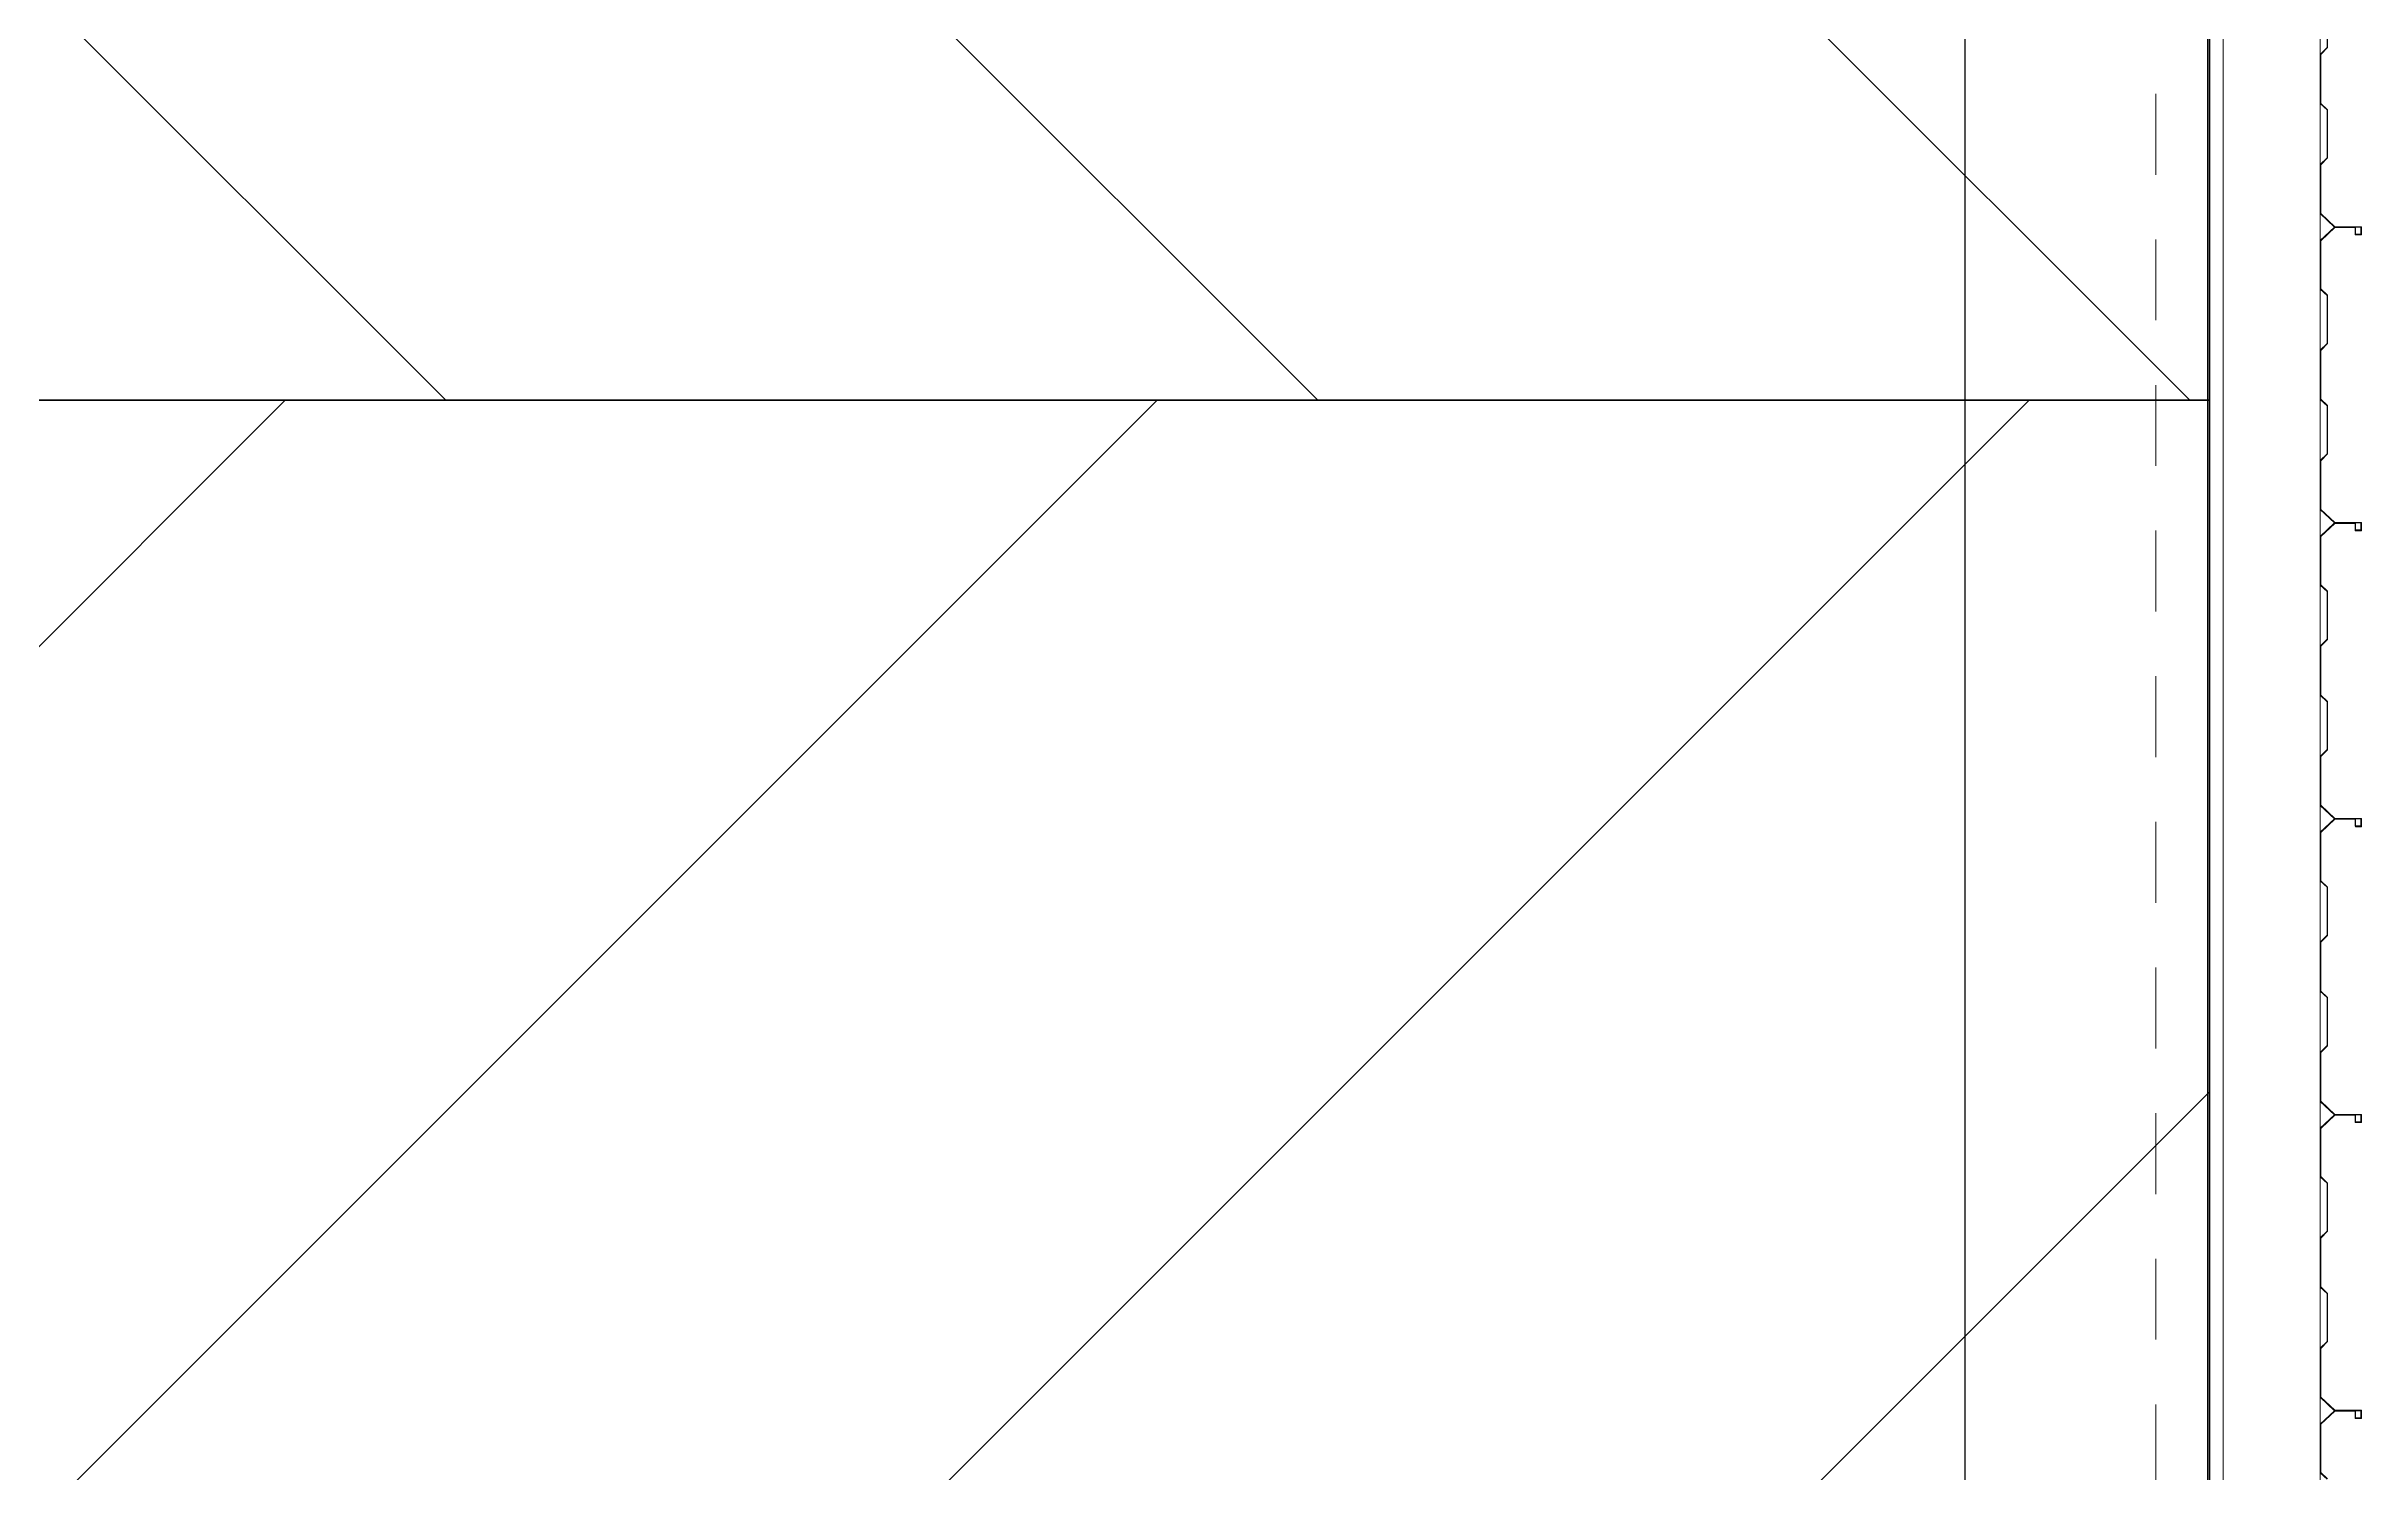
# Model space of a CAD drawing. Header units: metres. Extents: x 1.9 to 30.6, y -0.8 to 18.8.
# Drawn here: x 23.754 to 27.331, y 10.343 to 12.547 of the extents above; entities that cross this region are included whole.
import ezdxf

# ---------------------------------------------------------------- set-up
doc = ezdxf.new("R2010")
doc.units = ezdxf.units.M
doc.linetypes.add('Dash dot', pattern=[1.05, 0.5, -0.25, 0.05, -0.25])
doc.linetypes.add('Hidden', pattern=[0.2, 0.125, -0.075])
for name, color, linetype, lineweight in [('1', 7, 'Continuous', 18), ('A LARGUEROS', 7, 'Continuous', 9), ('A-EJES', 7, 'Continuous', 18), ('A-MURO', 7, 'Continuous', 25), ('G-IMPT', 7, 'Continuous', 18)]:
    doc.layers.add(name, color=color, linetype=linetype, lineweight=lineweight)
doc.layers.add('ATR-ACHURADO', color=9, linetype='Continuous')
doc.layers.add('ATR-AREAS', color=1, linetype='Continuous')
doc.styles.add('Arial', font='arial.ttf', dxfattribs={"height": 2e-05})

# ---------------------------------------------------------------- blocks, each defined once
blk = doc.blocks.new('MontenC-Calibre14-GMI 1 - MONTEN _C_ 10_ CAL14 CON CLIPS A COLUMNA-1601146-N_P_T_')
at = {"layer": 'A LARGUEROS', "linetype": 'Hidden', "lineweight": 5}
for p, q in [((-1.4369, 0.127), (-1.3424, 0.127)), ((-1.3424, 0.127), (-1.4369, 0.127)), ((-1.3424, 0.127), (-1.2665, 0.127)), ((-1.2665, 0.127), (-1.3424, 0.127)), ((-1.2665, 0.127), (-1.172, 0.127)), ((-1.172, 0.127), (-1.2665, 0.127)), ((-1.172, 0.127), (-1.0963, 0.127)), ((-1.0963, 0.127), (-1.172, 0.127)), ((-1.0963, 0.127), (-1.0548, 0.127)), ((-1.0548, 0.127), (-1.0963, 0.127)), ((-1.0548, 0.127), (-0.9797, 0.127)), ((-0.9797, 0.127), (-1.0548, 0.127)), ((-0.9797, 0.127), (-0.8852, 0.127)), ((-0.8852, 0.127), (-0.9797, 0.127)), ((-0.8852, 0.127), (-0.8093, 0.127)), ((-0.8093, 0.127), (-0.8852, 0.127)), ((-0.8093, 0.127), (-0.7148, 0.127)), ((-0.7148, 0.127), (-0.8093, 0.127)), ((-0.7148, 0.127), (-0.6391, 0.127)), ((-0.6391, 0.127), (-0.7148, 0.127)), ((-0.6391, 0.127), (-0.5976, 0.127)), ((-0.5976, 0.127), (-0.6391, 0.127)), ((-0.5976, 0.127), (-0.5225, 0.127)), ((-0.5225, 0.127), (-0.5976, 0.127)), ((-0.5225, 0.127), (-0.428, 0.127)), ((-0.428, 0.127), (-0.5225, 0.127)), ((-0.428, 0.127), (-0.3521, 0.127)), ((-0.3521, 0.127), (-0.428, 0.127)), ((-0.3521, 0.127), (-0.2576, 0.127)), ((-0.2576, 0.127), (-0.3521, 0.127)), ((-0.2576, 0.127), (-0.1819, 0.127)), ((-0.1819, 0.127), (-0.2576, 0.127)), ((-0.1819, 0.127), (-0.1404, 0.127)), ((-0.1404, 0.127), (-0.1819, 0.127)), ((-0.1404, 0.127), (-0.0653, 0.127)), ((-0.0653, 0.127), (-0.1404, 0.127)), ((-0.0653, 0.127), (0.0292, 0.127)), ((0.0292, 0.127), (-0.0653, 0.127)), ((0.0292, 0.127), (0.1051, 0.127)), ((0.1051, 0.127), (0.0292, 0.127)), ((0.1051, 0.127), (0.1996, 0.127)), ((0.1996, 0.127), (0.1051, 0.127)), ((0.1996, 0.127), (0.2753, 0.127)), ((0.2753, 0.127), (0.1996, 0.127)), ((0.2753, 0.127), (0.3168, 0.127)), ((0.3168, 0.127), (0.2753, 0.127)), ((0.3168, 0.127), (0.3919, 0.127)), ((0.3919, 0.127), (0.3168, 0.127)), ((0.3919, 0.127), (0.4864, 0.127)), ((0.4864, 0.127), (0.3919, 0.127)), ((0.4864, 0.127), (0.5623, 0.127)), ((0.5623, 0.127), (0.4864, 0.127)), ((0.5623, 0.127), (0.6568, 0.127)), ((0.6568, 0.127), (0.5623, 0.127)), ((0.6568, 0.127), (0.7325, 0.127)), ((0.7325, 0.127), (0.6568, 0.127)), ((0.7325, 0.127), (0.774, 0.127)), ((0.774, 0.127), (0.7325, 0.127)), ((0.774, 0.127), (0.8491, 0.127)), ((0.8491, 0.127), (0.774, 0.127)), ((0.8491, 0.127), (0.9436, 0.127)), ((0.9436, 0.127), (0.8491, 0.127)), ((3.1185, -0.127), (-3.2107, -0.127)), ((3.1185, -0.127), (-3.2107, -0.127))]:
    blk.add_line(p, q, dxfattribs=at)
blk = doc.blocks.new('MontenC-Calibre14-GMI 1 - MONTEN _C_ 10_ CAL14 CON CLIPS A COLUMNA-V27-N_P_T_')
at = {"layer": 'A LARGUEROS', "linetype": 'Hidden', "lineweight": 5}
for p, q in [((-1.4369, 0.127), (-1.3424, 0.127)), ((-1.3424, 0.127), (-1.4369, 0.127)), ((-1.3424, 0.127), (-1.2665, 0.127)), ((-1.2665, 0.127), (-1.3424, 0.127)), ((-1.2665, 0.127), (-1.172, 0.127)), ((-1.172, 0.127), (-1.2665, 0.127)), ((-1.172, 0.127), (-1.0963, 0.127)), ((-1.0963, 0.127), (-1.172, 0.127)), ((-1.0963, 0.127), (-1.0548, 0.127)), ((-1.0548, 0.127), (-1.0963, 0.127)), ((-1.0548, 0.127), (-0.9797, 0.127)), ((-0.9797, 0.127), (-1.0548, 0.127)), ((-0.9797, 0.127), (-0.8852, 0.127)), ((-0.8852, 0.127), (-0.9797, 0.127)), ((-0.8852, 0.127), (-0.8093, 0.127)), ((-0.8093, 0.127), (-0.8852, 0.127)), ((-0.8093, 0.127), (-0.7148, 0.127)), ((-0.7148, 0.127), (-0.8093, 0.127)), ((-0.7148, 0.127), (-0.6391, 0.127)), ((-0.6391, 0.127), (-0.7148, 0.127)), ((-0.6391, 0.127), (-0.5976, 0.127)), ((-0.5976, 0.127), (-0.6391, 0.127)), ((-0.5976, 0.127), (-0.5225, 0.127)), ((-0.5225, 0.127), (-0.5976, 0.127)), ((-0.5225, 0.127), (-0.428, 0.127)), ((-0.428, 0.127), (-0.5225, 0.127)), ((-0.428, 0.127), (-0.3521, 0.127)), ((-0.3521, 0.127), (-0.428, 0.127)), ((-0.3521, 0.127), (-0.2576, 0.127)), ((-0.2576, 0.127), (-0.3521, 0.127)), ((-0.2576, 0.127), (-0.1819, 0.127)), ((-0.1819, 0.127), (-0.2576, 0.127)), ((-0.1819, 0.127), (-0.1404, 0.127)), ((-0.1404, 0.127), (-0.1819, 0.127)), ((-0.1404, 0.127), (-0.0653, 0.127)), ((-0.0653, 0.127), (-0.1404, 0.127)), ((-0.0653, 0.127), (0.0292, 0.127)), ((0.0292, 0.127), (-0.0653, 0.127)), ((0.0292, 0.127), (0.1051, 0.127)), ((0.1051, 0.127), (0.0292, 0.127)), ((0.1051, 0.127), (0.1996, 0.127)), ((0.1996, 0.127), (0.1051, 0.127)), ((0.1996, 0.127), (0.2753, 0.127)), ((0.2753, 0.127), (0.1996, 0.127)), ((0.2753, 0.127), (0.3168, 0.127)), ((0.3168, 0.127), (0.2753, 0.127)), ((0.3168, 0.127), (0.3919, 0.127)), ((0.3919, 0.127), (0.3168, 0.127)), ((0.3919, 0.127), (0.4864, 0.127)), ((0.4864, 0.127), (0.3919, 0.127)), ((0.4864, 0.127), (0.5623, 0.127)), ((0.5623, 0.127), (0.4864, 0.127)), ((0.5623, 0.127), (0.6568, 0.127)), ((0.6568, 0.127), (0.5623, 0.127)), ((0.6568, 0.127), (0.7325, 0.127)), ((0.7325, 0.127), (0.6568, 0.127)), ((0.7325, 0.127), (0.774, 0.127)), ((0.774, 0.127), (0.7325, 0.127)), ((0.774, 0.127), (0.8491, 0.127)), ((0.8491, 0.127), (0.774, 0.127)), ((0.8491, 0.127), (0.9436, 0.127)), ((0.9436, 0.127), (0.8491, 0.127)), ((3.1185, -0.127), (-3.2107, -0.127)), ((3.1185, -0.127), (-3.2107, -0.127))]:
    blk.add_line(p, q, dxfattribs=at)
blk = doc.blocks.new('MontenC-Calibre14-GMI 1 - MONTEN _C_ 10_ CAL14 CON CLIPS A COLUMNA-1582412-N_P_T_')
at = {"layer": 'A LARGUEROS', "linetype": 'Hidden', "lineweight": 5}
for p, q in [((-0.6419, 0.127), (-0.5474, 0.127)), ((-0.5474, 0.127), (-0.6419, 0.127)), ((-0.5474, 0.127), (-0.4715, 0.127)), ((-0.4715, 0.127), (-0.5474, 0.127)), ((-0.4715, 0.127), (-0.377, 0.127)), ((-0.377, 0.127), (-0.4715, 0.127)), ((-0.377, 0.127), (-0.3013, 0.127)), ((-0.3013, 0.127), (-0.377, 0.127)), ((-0.3013, 0.127), (-0.2598, 0.127)), ((-0.2598, 0.127), (-0.3013, 0.127)), ((-0.2598, 0.127), (-0.1847, 0.127)), ((-0.1847, 0.127), (-0.2598, 0.127)), ((-0.1847, 0.127), (-0.0902, 0.127)), ((-0.0902, 0.127), (-0.1847, 0.127)), ((-0.0902, 0.127), (-0.0143, 0.127)), ((-0.0143, 0.127), (-0.0902, 0.127)), ((-0.0143, 0.127), (0.0802, 0.127)), ((0.0802, 0.127), (-0.0143, 0.127)), ((0.0802, 0.127), (0.1559, 0.127)), ((0.1559, 0.127), (0.0802, 0.127)), ((0.1559, 0.127), (0.1974, 0.127)), ((0.1974, 0.127), (0.1559, 0.127)), ((0.1974, 0.127), (0.2725, 0.127)), ((0.2725, 0.127), (0.1974, 0.127)), ((0.2725, 0.127), (0.367, 0.127)), ((0.367, 0.127), (0.2725, 0.127)), ((0.367, 0.127), (0.4429, 0.127)), ((0.4429, 0.127), (0.367, 0.127)), ((0.4429, 0.127), (0.5374, 0.127)), ((0.5374, 0.127), (0.4429, 0.127)), ((0.5374, 0.127), (0.6131, 0.127)), ((0.6131, 0.127), (0.5374, 0.127)), ((0.6131, 0.127), (0.6546, 0.127)), ((0.6546, 0.127), (0.6131, 0.127)), ((0.6546, 0.127), (0.7297, 0.127)), ((0.7297, 0.127), (0.6546, 0.127)), ((0.7297, 0.127), (0.8242, 0.127)), ((0.8242, 0.127), (0.7297, 0.127)), ((0.8242, 0.127), (0.9001, 0.127)), ((0.9001, 0.127), (0.8242, 0.127)), ((0.9001, 0.127), (0.9946, 0.127)), ((0.9946, 0.127), (0.9001, 0.127)), ((0.9946, 0.127), (1.0703, 0.127)), ((1.0703, 0.127), (0.9946, 0.127)), ((1.0703, 0.127), (1.1118, 0.127)), ((1.1118, 0.127), (1.0703, 0.127)), ((1.1118, 0.127), (1.1869, 0.127)), ((1.1869, 0.127), (1.1118, 0.127)), ((1.1869, 0.127), (1.2814, 0.127)), ((1.2814, 0.127), (1.1869, 0.127)), ((1.2814, 0.127), (1.3573, 0.127)), ((1.3573, 0.127), (1.2814, 0.127)), ((1.3573, 0.127), (1.4518, 0.127)), ((1.4518, 0.127), (1.3573, 0.127)), ((1.4518, 0.127), (1.5275, 0.127)), ((1.5275, 0.127), (1.4518, 0.127)), ((1.5275, 0.127), (1.569, 0.127)), ((1.569, 0.127), (1.5275, 0.127)), ((1.569, 0.127), (1.6441, 0.127)), ((1.6441, 0.127), (1.569, 0.127)), ((1.6441, 0.127), (1.7386, 0.127)), ((1.7386, 0.127), (1.6441, 0.127)), ((3.9135, -0.127), (-3.9361, -0.127)), ((3.9135, -0.127), (-3.9361, -0.127))]:
    blk.add_line(p, q, dxfattribs=at)
blk = doc.blocks.new('MontenC-Calibre14-GMI 1 - MONTEN _C_ 10_ CAL14 CON CLIPS A COLUMNA-1582444-N_P_T_')
at = {"layer": 'A LARGUEROS', "linetype": 'Hidden', "lineweight": 5}
for p, q in [((-0.7178, 0.127), (-0.6233, 0.127)), ((-0.6233, 0.127), (-0.7178, 0.127)), ((-0.6233, 0.127), (-0.5473, 0.127)), ((-0.5473, 0.127), (-0.6233, 0.127)), ((-0.5473, 0.127), (-0.4528, 0.127)), ((-0.4528, 0.127), (-0.5473, 0.127)), ((-0.4528, 0.127), (-0.3771, 0.127)), ((-0.3771, 0.127), (-0.4528, 0.127)), ((-0.3771, 0.127), (-0.3357, 0.127)), ((-0.3357, 0.127), (-0.3771, 0.127)), ((-0.3357, 0.127), (-0.2606, 0.127)), ((-0.2606, 0.127), (-0.3357, 0.127)), ((-0.2606, 0.127), (-0.1661, 0.127)), ((-0.1661, 0.127), (-0.2606, 0.127)), ((-0.1661, 0.127), (-0.0901, 0.127)), ((-0.0901, 0.127), (-0.1661, 0.127)), ((-0.0901, 0.127), (0.0044, 0.127)), ((0.0044, 0.127), (-0.0901, 0.127)), ((0.0044, 0.127), (0.0801, 0.127)), ((0.0801, 0.127), (0.0044, 0.127)), ((0.0801, 0.127), (0.1215, 0.127)), ((0.1215, 0.127), (0.0801, 0.127)), ((0.1215, 0.127), (0.1966, 0.127)), ((0.1966, 0.127), (0.1215, 0.127)), ((0.1966, 0.127), (0.2911, 0.127)), ((0.2911, 0.127), (0.1966, 0.127)), ((0.2911, 0.127), (0.3671, 0.127)), ((0.3671, 0.127), (0.2911, 0.127)), ((0.3671, 0.127), (0.4616, 0.127)), ((0.4616, 0.127), (0.3671, 0.127)), ((0.4616, 0.127), (0.5373, 0.127)), ((0.5373, 0.127), (0.4616, 0.127)), ((0.5373, 0.127), (0.5787, 0.127)), ((0.5787, 0.127), (0.5373, 0.127)), ((0.5787, 0.127), (0.6538, 0.127)), ((0.6538, 0.127), (0.5787, 0.127)), ((0.6538, 0.127), (0.7483, 0.127)), ((0.7483, 0.127), (0.6538, 0.127)), ((0.7483, 0.127), (0.8243, 0.127)), ((0.8243, 0.127), (0.7483, 0.127)), ((0.8243, 0.127), (0.9188, 0.127)), ((0.9188, 0.127), (0.8243, 0.127)), ((0.9188, 0.127), (0.9945, 0.127)), ((0.9945, 0.127), (0.9188, 0.127)), ((0.9945, 0.127), (1.0359, 0.127)), ((1.0359, 0.127), (0.9945, 0.127)), ((1.0359, 0.127), (1.111, 0.127)), ((1.111, 0.127), (1.0359, 0.127)), ((1.111, 0.127), (1.2055, 0.127)), ((1.2055, 0.127), (1.111, 0.127)), ((1.2055, 0.127), (1.2815, 0.127)), ((1.2815, 0.127), (1.2055, 0.127)), ((1.2815, 0.127), (1.376, 0.127)), ((1.376, 0.127), (1.2815, 0.127)), ((1.376, 0.127), (1.4517, 0.127)), ((1.4517, 0.127), (1.376, 0.127)), ((1.4517, 0.127), (1.4931, 0.127)), ((1.4931, 0.127), (1.4517, 0.127)), ((1.4931, 0.127), (1.5682, 0.127)), ((1.5682, 0.127), (1.4931, 0.127)), ((1.5682, 0.127), (1.6627, 0.127)), ((1.6627, 0.127), (1.5682, 0.127)), ((3.8376, -0.127), (-4.012, -0.127)), ((3.8376, -0.127), (-4.012, -0.127))]:
    blk.add_line(p, q, dxfattribs=at)
blk = doc.blocks.new('MontenC-Calibre14-GMI 1 - MONTEN _C_ 10_ CAL14 CON CLIPS A COLUMNA-1582504-N_P_T_')
at = {"layer": 'A LARGUEROS', "linetype": 'Hidden', "lineweight": 5}
for p, q in [((-0.7178, 0.127), (-0.6233, 0.127)), ((-0.6233, 0.127), (-0.7178, 0.127)), ((-0.6233, 0.127), (-0.5473, 0.127)), ((-0.5473, 0.127), (-0.6233, 0.127)), ((-0.5473, 0.127), (-0.4528, 0.127)), ((-0.4528, 0.127), (-0.5473, 0.127)), ((-0.4528, 0.127), (-0.3771, 0.127)), ((-0.3771, 0.127), (-0.4528, 0.127)), ((-0.3771, 0.127), (-0.3357, 0.127)), ((-0.3357, 0.127), (-0.3771, 0.127)), ((-0.3357, 0.127), (-0.2606, 0.127)), ((-0.2606, 0.127), (-0.3357, 0.127)), ((-0.2606, 0.127), (-0.1661, 0.127)), ((-0.1661, 0.127), (-0.2606, 0.127)), ((-0.1661, 0.127), (-0.0901, 0.127)), ((-0.0901, 0.127), (-0.1661, 0.127)), ((-0.0901, 0.127), (0.0044, 0.127)), ((0.0044, 0.127), (-0.0901, 0.127)), ((0.0044, 0.127), (0.0801, 0.127)), ((0.0801, 0.127), (0.0044, 0.127)), ((0.0801, 0.127), (0.1215, 0.127)), ((0.1215, 0.127), (0.0801, 0.127)), ((0.1215, 0.127), (0.1966, 0.127)), ((0.1966, 0.127), (0.1215, 0.127)), ((0.1966, 0.127), (0.2911, 0.127)), ((0.2911, 0.127), (0.1966, 0.127)), ((0.2911, 0.127), (0.3671, 0.127)), ((0.3671, 0.127), (0.2911, 0.127)), ((0.3671, 0.127), (0.4616, 0.127)), ((0.4616, 0.127), (0.3671, 0.127)), ((0.4616, 0.127), (0.5373, 0.127)), ((0.5373, 0.127), (0.4616, 0.127)), ((0.5373, 0.127), (0.5787, 0.127)), ((0.5787, 0.127), (0.5373, 0.127)), ((0.5787, 0.127), (0.6538, 0.127)), ((0.6538, 0.127), (0.5787, 0.127)), ((0.6538, 0.127), (0.7483, 0.127)), ((0.7483, 0.127), (0.6538, 0.127)), ((0.7483, 0.127), (0.8243, 0.127)), ((0.8243, 0.127), (0.7483, 0.127)), ((0.8243, 0.127), (0.9188, 0.127)), ((0.9188, 0.127), (0.8243, 0.127)), ((0.9188, 0.127), (0.9945, 0.127)), ((0.9945, 0.127), (0.9188, 0.127)), ((0.9945, 0.127), (1.0359, 0.127)), ((1.0359, 0.127), (0.9945, 0.127)), ((1.0359, 0.127), (1.111, 0.127)), ((1.111, 0.127), (1.0359, 0.127)), ((1.111, 0.127), (1.2055, 0.127)), ((1.2055, 0.127), (1.111, 0.127)), ((1.2055, 0.127), (1.2815, 0.127)), ((1.2815, 0.127), (1.2055, 0.127)), ((1.2815, 0.127), (1.376, 0.127)), ((1.376, 0.127), (1.2815, 0.127)), ((1.376, 0.127), (1.4517, 0.127)), ((1.4517, 0.127), (1.376, 0.127)), ((1.4517, 0.127), (1.4931, 0.127)), ((1.4931, 0.127), (1.4517, 0.127)), ((1.4931, 0.127), (1.5682, 0.127)), ((1.5682, 0.127), (1.4931, 0.127)), ((1.5682, 0.127), (1.6627, 0.127)), ((1.6627, 0.127), (1.5682, 0.127)), ((3.8376, -0.127), (-4.012, -0.127)), ((3.8376, -0.127), (-4.012, -0.127))]:
    blk.add_line(p, q, dxfattribs=at)
blk = doc.blocks.new('MontenC-Calibre14-GMI 1 - MONTEN _C_ 10_ CAL14 CON CLIPS A COLUMNA-1582571-N_P_T_')
at = {"layer": 'A LARGUEROS', "linetype": 'Hidden', "lineweight": 5}
for p, q in [((-0.7178, 0.127), (-0.6233, 0.127)), ((-0.6233, 0.127), (-0.7178, 0.127)), ((-0.5473, 0.127), (-0.6233, 0.127)), ((-0.5473, 0.127), (-0.4528, 0.127)), ((-0.4528, 0.127), (-0.5473, 0.127)), ((-0.3771, 0.127), (-0.4528, 0.127)), ((-0.3771, 0.127), (-0.3357, 0.127)), ((-0.3357, 0.127), (-0.3771, 0.127)), ((-0.2606, 0.127), (-0.3357, 0.127)), ((-0.2606, 0.127), (-0.1661, 0.127)), ((-0.1661, 0.127), (-0.2606, 0.127)), ((-0.0901, 0.127), (-0.1661, 0.127)), ((-0.0901, 0.127), (0.0044, 0.127)), ((0.0044, 0.127), (-0.0901, 0.127)), ((0.0801, 0.127), (0.0044, 0.127)), ((0.0801, 0.127), (0.1215, 0.127)), ((0.1215, 0.127), (0.0801, 0.127)), ((0.1966, 0.127), (0.1215, 0.127)), ((0.1966, 0.127), (0.2911, 0.127)), ((0.2911, 0.127), (0.1966, 0.127)), ((0.3671, 0.127), (0.2911, 0.127)), ((0.3671, 0.127), (0.4616, 0.127)), ((0.4616, 0.127), (0.3671, 0.127)), ((0.5373, 0.127), (0.4616, 0.127)), ((0.5373, 0.127), (0.5787, 0.127)), ((0.5787, 0.127), (0.5373, 0.127)), ((0.6538, 0.127), (0.5787, 0.127)), ((0.6538, 0.127), (0.7483, 0.127)), ((0.7483, 0.127), (0.6538, 0.127)), ((0.8243, 0.127), (0.7483, 0.127)), ((0.8243, 0.127), (0.9188, 0.127)), ((0.9188, 0.127), (0.8243, 0.127)), ((0.9945, 0.127), (0.9188, 0.127)), ((0.9945, 0.127), (1.0359, 0.127)), ((1.0359, 0.127), (0.9945, 0.127)), ((1.111, 0.127), (1.0359, 0.127)), ((1.111, 0.127), (1.2055, 0.127)), ((1.2055, 0.127), (1.111, 0.127)), ((1.2815, 0.127), (1.2055, 0.127)), ((1.2815, 0.127), (1.376, 0.127)), ((1.376, 0.127), (1.2815, 0.127)), ((1.4517, 0.127), (1.376, 0.127)), ((1.4517, 0.127), (1.4931, 0.127)), ((1.4931, 0.127), (1.4517, 0.127)), ((1.5682, 0.127), (1.4931, 0.127)), ((1.5682, 0.127), (1.6627, 0.127)), ((1.6627, 0.127), (1.5682, 0.127)), ((3.8376, -0.127), (-4.0154, -0.127)), ((3.8376, -0.127), (-4.0154, -0.127))]:
    blk.add_line(p, q, dxfattribs=at)
blk = doc.blocks.new('Lamina_Laminación_KR18 - Lamina_Laminación_KR18-V98-N_P_T_')
at = {"layer": 'G-IMPT', "color": 3, "true_color": 0x00ff00, "insert": (-0.1592, -0.0244), "char_height": 0.00002, "width": 0.0000837, "attachment_point": 2, "line_spacing_factor": 0.941778, "style": 'Arial'}
blk.add_mtext('45,72', dxfattribs=at)
at = {"layer": 'G-IMPT', "color": 3, "true_color": 0x00ff00, "insert": (-0.1589, -0.0245), "char_height": 0.00002, "width": 0.0000465, "attachment_point": 2, "rotation": 90, "line_spacing_factor": 0.941778, "style": 'Arial'}
blk.add_mtext('6,4', dxfattribs=at)
blk = doc.blocks.new('Lamina_Laminación_KR18 - Lamina_Laminación_KR18-V99-N_P_T_')
at = {"layer": 'G-IMPT', "color": 3, "true_color": 0x00ff00, "insert": (-0.1592, -0.0244), "char_height": 0.00002, "width": 0.0000837, "attachment_point": 2, "line_spacing_factor": 0.941778, "style": 'Arial'}
blk.add_mtext('45,72', dxfattribs=at)
at = {"layer": 'G-IMPT', "color": 3, "true_color": 0x00ff00, "insert": (-0.1589, -0.0245), "char_height": 0.00002, "width": 0.0000465, "attachment_point": 2, "rotation": 90, "line_spacing_factor": 0.941778, "style": 'Arial'}
blk.add_mtext('6,4', dxfattribs=at)
blk = doc.blocks.new('Lamina_Laminación_KR18 - Lamina_Laminación_KR18-V100-N_P_T_')
at = {"layer": 'G-IMPT', "color": 3, "true_color": 0x00ff00, "insert": (-0.1592, -0.0244), "char_height": 0.00002, "width": 0.0000837, "attachment_point": 2, "line_spacing_factor": 0.941778, "style": 'Arial'}
blk.add_mtext('45,72', dxfattribs=at)
at = {"layer": 'G-IMPT', "color": 3, "true_color": 0x00ff00, "insert": (-0.1589, -0.0245), "char_height": 0.00002, "width": 0.0000465, "attachment_point": 2, "rotation": 90, "line_spacing_factor": 0.941778, "style": 'Arial'}
blk.add_mtext('6,4', dxfattribs=at)
blk = doc.blocks.new('Lamina_Laminación_KR18 - Lamina_Laminación_KR18-V101-N_P_T_')
at = {"layer": 'G-IMPT', "color": 3, "true_color": 0x00ff00, "insert": (-0.1592, -0.0244), "char_height": 0.00002, "width": 0.0000837, "attachment_point": 2, "line_spacing_factor": 0.941778, "style": 'Arial'}
blk.add_mtext('45,72', dxfattribs=at)
at = {"layer": 'G-IMPT', "color": 3, "true_color": 0x00ff00, "insert": (-0.1589, -0.0245), "char_height": 0.00002, "width": 0.0000465, "attachment_point": 2, "rotation": 90, "line_spacing_factor": 0.941778, "style": 'Arial'}
blk.add_mtext('6,4', dxfattribs=at)
blk = doc.blocks.new('Lamina_Laminación_KR18 - Lamina_Laminación_KR18-V102-N_P_T_')
at = {"layer": 'G-IMPT', "color": 3, "true_color": 0x00ff00, "insert": (-0.1592, -0.0244), "char_height": 0.00002, "width": 0.0000837, "attachment_point": 2, "line_spacing_factor": 0.941778, "style": 'Arial'}
blk.add_mtext('45,72', dxfattribs=at)
at = {"layer": 'G-IMPT', "color": 3, "true_color": 0x00ff00, "insert": (-0.1589, -0.0245), "char_height": 0.00002, "width": 0.0000465, "attachment_point": 2, "rotation": 90, "line_spacing_factor": 0.941778, "style": 'Arial'}
blk.add_mtext('6,4', dxfattribs=at)

msp = doc.modelspace()

# ---------------------------------------------------------------- hatches: boundary and pattern name
at = {"layer": 'ATR-ACHURADO'}
h = msp.add_hatch(dxfattribs=at)
h.set_pattern_fill('ANSI31', scale=0.3, angle=90)
h.paths.add_polyline_path([(22.056, 12), (27.096, 12), (27.096, 16), (22.056, 16)])
h = msp.add_hatch(dxfattribs=at)
h.set_pattern_fill('ANSI31', scale=0.3)
h.paths.add_polyline_path([(22.056, 4), (27.096, 4), (27.096, 12), (22.056, 12)])

# ---------------------------------------------------------------- linework, layer by layer
at = {"color": 6}
for points in [[(17.016, 16), (27.0929, 16), (27.0929, 0)], [(26.7179, 16), (26.7179, 0)]]:
    msp.add_lwpolyline(points, dxfattribs=at)
at = {"layer": '1'}
for p, q in [((27.2775, 12.619), (27.2775, 12.545)), ((27.2781, 12.5448), (27.2781, 12.6193)), ((27.2775, 12.545), (27.2668, 12.5344)), ((27.2668, 12.5344), (27.2668, 12.4585)), ((27.2675, 12.5342), (27.2781, 12.5448)), ((27.2675, 12.4587), (27.2675, 12.5342)), ((27.2668, 12.4585), (27.2775, 12.4486)), ((27.2781, 12.4488), (27.2675, 12.4587)), ((27.2775, 12.4486), (27.2775, 12.3746)), ((27.2781, 12.3743), (27.2781, 12.4488)), ((27.2775, 12.3746), (27.2668, 12.364)), ((27.2668, 12.364), (27.2668, 12.2883)), ((27.2675, 12.3637), (27.2781, 12.3743)), ((27.2675, 12.2885), (27.2675, 12.3637)), ((27.2668, 12.2883), (27.2891, 12.2675)), ((27.2893, 12.2681), (27.2675, 12.2885)), ((27.3308, 12.2681), (27.2893, 12.2681)), ((27.3302, 12.2675), (27.3296, 12.2669)), ((27.3302, 12.2561), (27.3302, 12.2675)), ((27.3308, 12.2555), (27.3308, 12.2681)), ((27.2891, 12.2675), (27.2668, 12.2468)), ((27.2668, 12.2468), (27.2668, 12.1717)), ((27.2675, 12.2465), (27.2893, 12.2669)), ((27.2675, 12.172), (27.2675, 12.2465)), ((27.3212, 12.2675), (27.2891, 12.2675)), ((27.2891, 12.2675), (27.3302, 12.2675)), ((27.2893, 12.2669), (27.3206, 12.2669)), ((27.3206, 12.2669), (27.3206, 12.2561)), ((27.3206, 12.2561), (27.3302, 12.2561)), ((27.3302, 12.2561), (27.3206, 12.2561)), ((27.3206, 12.2561), (27.3212, 12.2555)), ((27.3212, 12.2567), (27.3212, 12.2675)), ((27.3296, 12.2567), (27.3212, 12.2567)), ((27.3212, 12.2555), (27.3308, 12.2555)), ((27.3296, 12.2669), (27.3296, 12.2567)), ((27.3302, 12.2675), (27.3302, 12.2561)), ((27.2668, 12.1717), (27.2775, 12.1618)), ((27.2781, 12.1621), (27.2675, 12.172)), ((27.2775, 12.1618), (27.2775, 12.0878)), ((27.2781, 12.0876), (27.2781, 12.1621)), ((27.2775, 12.0878), (27.2668, 12.0772)), ((27.2668, 12.0772), (27.2668, 12.0013)), ((27.2675, 12.077), (27.2781, 12.0876)), ((27.2675, 12.0015), (27.2675, 12.077)), ((27.2668, 12.0013), (27.2775, 11.9914)), ((27.2781, 11.9916), (27.2675, 12.0015)), ((27.2775, 11.9914), (27.2775, 11.9174)), ((27.2781, 11.9171), (27.2781, 11.9916)), ((27.2775, 11.9174), (27.2668, 11.9068)), ((27.2675, 11.9065), (27.2781, 11.9171)), ((27.2668, 11.9068), (27.2668, 11.8311)), ((27.2675, 11.8313), (27.2675, 11.9065)), ((27.2668, 11.8311), (27.2891, 11.8103)), ((27.2891, 11.8103), (27.2668, 11.7896)), ((27.2893, 11.8109), (27.2675, 11.8313)), ((27.2675, 11.7893), (27.2893, 11.8097)), ((27.3212, 11.8103), (27.2891, 11.8103)), ((27.2891, 11.8103), (27.3302, 11.8103)), ((27.3308, 11.8109), (27.2893, 11.8109)), ((27.2893, 11.8097), (27.3206, 11.8097)), ((27.3206, 11.8097), (27.3206, 11.7989)), ((27.3212, 11.7995), (27.3212, 11.8103)), ((27.3302, 11.8103), (27.3296, 11.8097)), ((27.3296, 11.8097), (27.3296, 11.7995)), ((27.3302, 11.7989), (27.3302, 11.8103)), ((27.3302, 11.8103), (27.3302, 11.7989)), ((27.3308, 11.7983), (27.3308, 11.8109)), ((27.2668, 11.7896), (27.2668, 11.7145)), ((27.2675, 11.7148), (27.2675, 11.7893)), ((27.3206, 11.7989), (27.3302, 11.7989)), ((27.3302, 11.7989), (27.3206, 11.7989)), ((27.3206, 11.7989), (27.3212, 11.7983)), ((27.3296, 11.7995), (27.3212, 11.7995)), ((27.3212, 11.7983), (27.3308, 11.7983)), ((27.2668, 11.7145), (27.2775, 11.7046)), ((27.2781, 11.7049), (27.2675, 11.7148)), ((27.2775, 11.7046), (27.2775, 11.6306)), ((27.2781, 11.6304), (27.2781, 11.7049)), ((27.2775, 11.6306), (27.2668, 11.62)), ((27.2675, 11.6198), (27.2781, 11.6304)), ((27.2668, 11.62), (27.2668, 11.5441)), ((27.2675, 11.5443), (27.2675, 11.6198)), ((27.2668, 11.5441), (27.2775, 11.5342)), ((27.2781, 11.5344), (27.2675, 11.5443)), ((27.2775, 11.5342), (27.2775, 11.4602)), ((27.2781, 11.4599), (27.2781, 11.5344)), ((27.2775, 11.4602), (27.2668, 11.4496)), ((27.2668, 11.4496), (27.2668, 11.3739)), ((27.2675, 11.4493), (27.2781, 11.4599)), ((27.2675, 11.3741), (27.2675, 11.4493)), ((27.2668, 11.3739), (27.2891, 11.3531)), ((27.2893, 11.3537), (27.2675, 11.3741)), ((27.2891, 11.3531), (27.2668, 11.3324)), ((27.2675, 11.3321), (27.2893, 11.3525)), ((27.3212, 11.3531), (27.2891, 11.3531)), ((27.2891, 11.3531), (27.3302, 11.3531)), ((27.3308, 11.3537), (27.2893, 11.3537)), ((27.2893, 11.3525), (27.3206, 11.3525)), ((27.3206, 11.3525), (27.3206, 11.3417)), ((27.3206, 11.3417), (27.3302, 11.3417)), ((27.3302, 11.3417), (27.3206, 11.3417)), ((27.3206, 11.3417), (27.3212, 11.3411)), ((27.3212, 11.3423), (27.3212, 11.3531)), ((27.3296, 11.3423), (27.3212, 11.3423)), ((27.3212, 11.3411), (27.3308, 11.3411)), ((27.3302, 11.3531), (27.3296, 11.3525)), ((27.3296, 11.3525), (27.3296, 11.3423)), ((27.3302, 11.3417), (27.3302, 11.3531)), ((27.3302, 11.3531), (27.3302, 11.3417)), ((27.3308, 11.3411), (27.3308, 11.3537)), ((27.2668, 11.3324), (27.2668, 11.2573)), ((27.2675, 11.2576), (27.2675, 11.3321)), ((27.2668, 11.2573), (27.2775, 11.2474)), ((27.2781, 11.2477), (27.2675, 11.2576)), ((27.2775, 11.2474), (27.2775, 11.1734)), ((27.2781, 11.1732), (27.2781, 11.2477)), ((27.2775, 11.1734), (27.2668, 11.1628)), ((27.2668, 11.1628), (27.2668, 11.0869)), ((27.2675, 11.1626), (27.2781, 11.1732)), ((27.2675, 11.0871), (27.2675, 11.1626)), ((27.2668, 11.0869), (27.2775, 11.077)), ((27.2781, 11.0772), (27.2675, 11.0871)), ((27.2775, 11.077), (27.2775, 11.003)), ((27.2781, 11.0027), (27.2781, 11.0772)), ((27.2775, 11.003), (27.2668, 10.9924)), ((27.2668, 10.9924), (27.2668, 10.9167)), ((27.2675, 10.9921), (27.2781, 11.0027)), ((27.2675, 10.9169), (27.2675, 10.9921)), ((27.2668, 10.9167), (27.2891, 10.8959)), ((27.2893, 10.8965), (27.2675, 10.9169)), ((27.2891, 10.8959), (27.2668, 10.8752)), ((27.2668, 10.8752), (27.2668, 10.8001)), ((27.2675, 10.8749), (27.2893, 10.8953)), ((27.2675, 10.8004), (27.2675, 10.8749)), ((27.3212, 10.8959), (27.2891, 10.8959)), ((27.2891, 10.8959), (27.3302, 10.8959)), ((27.3308, 10.8965), (27.2893, 10.8965)), ((27.2893, 10.8953), (27.3206, 10.8953)), ((27.3206, 10.8953), (27.3206, 10.8845)), ((27.3206, 10.8845), (27.3302, 10.8845)), ((27.3302, 10.8845), (27.3206, 10.8845)), ((27.3206, 10.8845), (27.3212, 10.8839)), ((27.3212, 10.8851), (27.3212, 10.8959)), ((27.3296, 10.8851), (27.3212, 10.8851)), ((27.3212, 10.8839), (27.3308, 10.8839)), ((27.3302, 10.8959), (27.3296, 10.8953)), ((27.3296, 10.8953), (27.3296, 10.8851)), ((27.3302, 10.8845), (27.3302, 10.8959)), ((27.3302, 10.8959), (27.3302, 10.8845)), ((27.3308, 10.8839), (27.3308, 10.8965)), ((27.2668, 10.8001), (27.2775, 10.7902)), ((27.2781, 10.7905), (27.2675, 10.8004)), ((27.2775, 10.7902), (27.2775, 10.7162)), ((27.2781, 10.716), (27.2781, 10.7905)), ((27.2775, 10.7162), (27.2668, 10.7056)), ((27.2668, 10.7056), (27.2668, 10.6297)), ((27.2675, 10.7054), (27.2781, 10.716)), ((27.2675, 10.6299), (27.2675, 10.7054)), ((27.2668, 10.6297), (27.2775, 10.6198)), ((27.2781, 10.62), (27.2675, 10.6299)), ((27.2775, 10.6198), (27.2775, 10.5458)), ((27.2781, 10.5455), (27.2781, 10.62)), ((27.2775, 10.5458), (27.2668, 10.5352)), ((27.2668, 10.5352), (27.2668, 10.4595)), ((27.2675, 10.5349), (27.2781, 10.5455)), ((27.2675, 10.4597), (27.2675, 10.5349)), ((27.2668, 10.4595), (27.2891, 10.4387)), ((27.2893, 10.4393), (27.2675, 10.4597)), ((27.2891, 10.4387), (27.2668, 10.418)), ((27.2668, 10.418), (27.2668, 10.3429)), ((27.2675, 10.4177), (27.2893, 10.4381)), ((27.2675, 10.3432), (27.2675, 10.4177)), ((27.3212, 10.4387), (27.2891, 10.4387)), ((27.2891, 10.4387), (27.3302, 10.4387)), ((27.3308, 10.4393), (27.2893, 10.4393)), ((27.2893, 10.4381), (27.3206, 10.4381)), ((27.3206, 10.4381), (27.3206, 10.4273)), ((27.3206, 10.4273), (27.3302, 10.4273)), ((27.3302, 10.4273), (27.3206, 10.4273)), ((27.3206, 10.4273), (27.3212, 10.4267)), ((27.3212, 10.4279), (27.3212, 10.4387)), ((27.3296, 10.4279), (27.3212, 10.4279)), ((27.3212, 10.4267), (27.3308, 10.4267)), ((27.3302, 10.4387), (27.3296, 10.4381)), ((27.3296, 10.4381), (27.3296, 10.4279)), ((27.3302, 10.4273), (27.3302, 10.4387)), ((27.3302, 10.4387), (27.3302, 10.4273)), ((27.3308, 10.4267), (27.3308, 10.4393)), ((27.2668, 10.3429), (27.2775, 10.333)), ((27.2781, 10.3333), (27.2675, 10.3432))]:
    msp.add_line(p, q, dxfattribs=at)
at = {"layer": 'A-EJES', "color": 253, "linetype": 'Dash dot', "true_color": 0xaaaaaa}
msp.add_line((27.0929, 17.24), (27.0929, 8.6083), dxfattribs=at)
at = {"layer": 'A-MURO', "color": 9, "lineweight": 18, "true_color": 0xc0c0c0}
for p, q in [((27.1168, 8.0635), (27.1168, 14.5045)), ((27.2668, 12.704), (27.2668, 8.0735))]:
    msp.add_line(p, q, dxfattribs=at)
at = {"layer": 'ATR-AREAS', "lineweight": 35}
for points in [[(22.056, 12), (27.096, 12), (27.096, 16), (22.056, 16)], [(22.056, 4), (27.096, 4), (27.096, 12), (22.056, 12)]]:
    msp.add_lwpolyline(points, close=True, dxfattribs=at)

# ---------------------------------------------------------------- block references
at = {"layer": 'A LARGUEROS', "linetype": 'Hidden', "lineweight": 5, "rotation": 269.9999999999999}
for name, p in [('MontenC-Calibre14-GMI 1 - MONTEN _C_ 10_ CAL14 CON CLIPS A COLUMNA-1582412-N_P_T_', (27.1398, 11.987)), ('MontenC-Calibre14-GMI 1 - MONTEN _C_ 10_ CAL14 CON CLIPS A COLUMNA-1582504-N_P_T_', (27.1398, 11.9111)), ('MontenC-Calibre14-GMI 1 - MONTEN _C_ 10_ CAL14 CON CLIPS A COLUMNA-1582571-N_P_T_', (27.1398, 11.9111)), ('MontenC-Calibre14-GMI 1 - MONTEN _C_ 10_ CAL14 CON CLIPS A COLUMNA-1582444-N_P_T_', (27.1398, 11.9111)), ('MontenC-Calibre14-GMI 1 - MONTEN _C_ 10_ CAL14 CON CLIPS A COLUMNA-1582444-N_P_T_', (27.1398, 11.9111)), ('MontenC-Calibre14-GMI 1 - MONTEN _C_ 10_ CAL14 CON CLIPS A COLUMNA-1601146-N_P_T_', (27.1398, 11.192)), ('MontenC-Calibre14-GMI 1 - MONTEN _C_ 10_ CAL14 CON CLIPS A COLUMNA-V27-N_P_T_', (27.1398, 11.192))]:
    msp.add_blockref(name, p, dxfattribs=at)
at = {"layer": 'G-IMPT', "rotation": 269.9999999999998}
for name, p in [('Lamina_Laminación_KR18 - Lamina_Laminación_KR18-V102-N_P_T_', (27.2668, 12.0392)), ('Lamina_Laminación_KR18 - Lamina_Laminación_KR18-V101-N_P_T_', (27.2668, 11.582)), ('Lamina_Laminación_KR18 - Lamina_Laminación_KR18-V100-N_P_T_', (27.2668, 11.1248)), ('Lamina_Laminación_KR18 - Lamina_Laminación_KR18-V99-N_P_T_', (27.2668, 10.6676)), ('Lamina_Laminación_KR18 - Lamina_Laminación_KR18-V98-N_P_T_', (27.2668, 10.2104))]:
    msp.add_blockref(name, p, dxfattribs=at)

doc.saveas('drawing.dxf')
